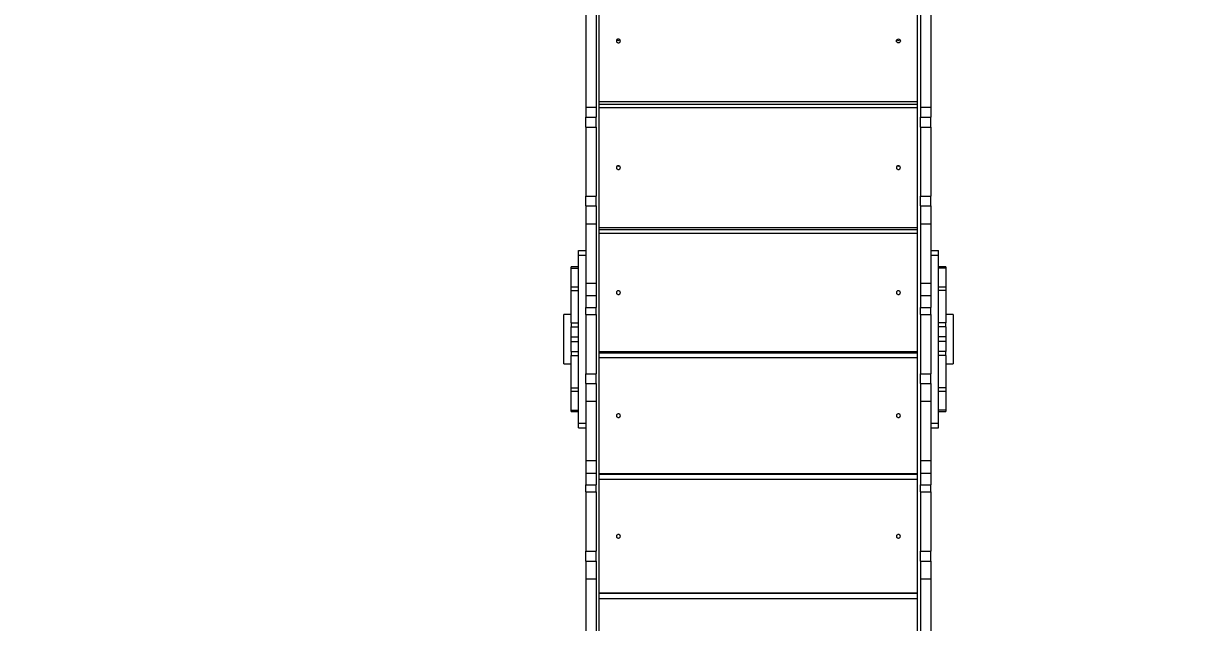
# Model space of a CAD drawing. Header units: millimetres. Extents: x -8760 to 8364, y -7998 to 7451.
# Drawn here: x 2413 to 4763, y -1774 to -558 of the extents above; entities that cross this region are included whole.
import ezdxf

# ---------------------------------------------------------------- set-up
doc = ezdxf.new("R2010")
doc.units = ezdxf.units.MM
for name, color, linetype in [('DIKOM_ОБЪЕКТ', 7, 'Continuous'), ('DIKOM_РАЗМЕР_ЗОНА', 7, 'Continuous'), ('DIKOM_РАЗМЕР_ОБЪЕКТА', 7, 'Continuous')]:
    doc.layers.add(name, color=color, linetype=linetype)
doc.styles.add('style1', font='arial.ttf', dxfattribs={"width": 0.8})
doc.dimstyles.new('1-50', dxfattribs={"dimtxt": 300, "dimasz": 200, "dimexe": 100, "dimexo": 0, "dimgap": 100, "dimtad": 1, "dimtxsty": 'style1', "dimcen": 200, "dimclrd": 7, "dimclre": 7, "dimclrt": 7, "dimadec": 1, "dimazin": 2, "dimtfac": 1, "dimtmove": 0, "dimatfit": 2, "dimfxl": 0, "dimlwd": 25, "dimlwe": 18, "dimarcsym": 0})

# ---------------------------------------------------------------- blocks, each defined once
blk = doc.blocks.new('*D21')
at = {"layer": 'Defpoints', "color": 0, "transparency": 16777216}
for p in [(-7755.6, -10.6), (8364.4, -2410.4), (8364.4, -7897.6)]:
    blk.add_point(p, dxfattribs=at)
at = {"layer": 'DIKOM_РАЗМЕР_ЗОНА', "color": 7, "lineweight": 18, "transparency": 16777216}
for p, q in [((-7755.6, -10.6), (-7755.6, -7997.6)), ((8364.4, -2410.4), (8364.4, -7997.6))]:
    blk.add_line(p, q, dxfattribs=at)
at = {"layer": 'DIKOM_РАЗМЕР_ЗОНА', "color": 7, "lineweight": 25, "transparency": 16777216}
blk.add_line((-7555.6, -7897.6), (8164.4, -7897.6), dxfattribs=at)
at = {"layer": 'DIKOM_РАЗМЕР_ЗОНА', "color": 7, "transparency": 16777216}
for points in [[(-7555.6, -7864.2), (-7555.6, -7930.9), (-7755.6, -7897.6)], [(8164.4, -7864.2), (8164.4, -7930.9), (8364.4, -7897.6)]]:
    blk.add_solid(points, dxfattribs=at)
at = {"layer": 'DIKOM_РАЗМЕР_ЗОНА', "color": 7, "transparency": 16777216, "insert": (1040.7, -7644.4), "char_height": 300, "attachment_point": 5, "style": 'style1'}
blk.add_mtext('16100', dxfattribs=at)
blk = doc.blocks.new('*D19')
at = {"layer": 'Defpoints', "color": 0, "transparency": 16777216}
for p in [(-5756.7, -306.6), (6365.5, -2710.6), (6365.5, -7111.4)]:
    blk.add_point(p, dxfattribs=at)
at = {"layer": 'DIKOM_РАЗМЕР_ОБЪЕКТА', "color": 7, "lineweight": 18, "transparency": 16777216}
for p, q in [((-5756.7, -306.6), (-5756.7, -7211.4)), ((6365.5, -2710.6), (6365.5, -7211.4))]:
    blk.add_line(p, q, dxfattribs=at)
at = {"layer": 'DIKOM_РАЗМЕР_ОБЪЕКТА', "color": 7, "lineweight": 25, "transparency": 16777216}
blk.add_line((-5556.7, -7111.4), (6165.5, -7111.4), dxfattribs=at)
at = {"layer": 'DIKOM_РАЗМЕР_ОБЪЕКТА', "color": 7, "transparency": 16777216}
for points in [[(-5556.7, -7078.1), (-5556.7, -7144.7), (-5756.7, -7111.4)], [(6165.5, -7078.1), (6165.5, -7144.7), (6365.5, -7111.4)]]:
    blk.add_solid(points, dxfattribs=at)
at = {"layer": 'DIKOM_РАЗМЕР_ОБЪЕКТА', "color": 7, "transparency": 16777216, "insert": (1047.2, -6858.2), "char_height": 300, "attachment_point": 5, "style": 'style1'}
blk.add_mtext('12100', dxfattribs=at)

msp = doc.modelspace()

# ---------------------------------------------------------------- linework, layer by layer
at = {"layer": 'DIKOM_ОБЪЕКТ', "color": 7, "linetype": 'Continuous', "lineweight": 15}
for p, q in [((3581.391, -1928.554), (3581.391, -488.554)), ((4227.391, -1928.554), (4227.391, -488.554)), ((3554.391, -504.07), (3554.391, -728.554)), ((3575.391, -504.07), (3575.391, -728.554)), ((4233.391, -504.07), (4233.391, -728.554)), ((4254.392, -504.07), (4254.392, -728.554)), ((3554.391, -728.554), (3575.391, -728.554)), ((3554.391, -728.554), (3554.391, -748.554)), ((3575.391, -728.554), (3575.391, -748.554)), ((3581.391, -716.778), (4227.391, -716.778)), ((4227.391, -722.962), (3581.391, -722.962)), ((4233.391, -728.554), (4254.392, -728.554)), ((4233.391, -728.554), (4233.391, -748.554)), ((4254.392, -728.554), (4254.392, -748.554)), ((3554.391, -748.554), (3575.391, -748.554)), ((3554.391, -768.554), (3554.391, -748.554)), ((3575.391, -768.554), (3575.391, -748.554)), ((4227.391, -729.505), (3581.391, -729.505)), ((4233.391, -748.554), (4254.392, -748.554)), ((4233.391, -768.554), (4233.391, -748.554)), ((4254.392, -768.554), (4254.392, -748.554)), ((3554.391, -768.554), (3575.391, -768.554)), ((3554.391, -768.554), (3554.391, -908.554)), ((3575.391, -768.554), (3575.391, -908.554)), ((4233.391, -768.554), (4254.392, -768.554)), ((4233.391, -768.554), (4233.391, -908.554)), ((4254.392, -768.554), (4254.392, -908.554)), ((3554.391, -908.554), (3575.391, -908.554)), ((3554.391, -928.554), (3554.391, -908.554)), ((3575.391, -928.554), (3575.391, -908.554)), ((4233.391, -908.554), (4254.392, -908.554)), ((4233.391, -928.554), (4233.391, -908.554)), ((4254.392, -928.554), (4254.392, -908.554)), ((3554.391, -928.554), (3575.391, -928.554)), ((3554.391, -928.554), (3554.391, -964.554)), ((3575.391, -928.554), (3575.391, -964.554)), ((4233.391, -928.554), (4254.392, -928.554)), ((4233.391, -928.554), (4233.391, -964.554)), ((4254.392, -928.554), (4254.392, -964.554)), ((3554.391, -964.554), (3575.391, -964.554)), ((3554.391, -964.554), (3554.391, -1084.84)), ((3575.391, -964.554), (3575.391, -1084.84)), ((3581.391, -972.054), (4227.391, -972.054)), ((4227.391, -976.806), (3581.391, -976.806)), ((4227.391, -984.721), (3581.391, -984.721)), ((4233.391, -964.554), (4254.392, -964.554)), ((4233.391, -964.554), (4233.391, -1084.84)), ((4254.392, -964.554), (4254.392, -1084.84)), ((3539.392, -1018.554), (3554.391, -1018.554)), ((3539.392, -1028.554), (3539.392, -1018.554)), ((3539.392, -1028.554), (3554.391, -1028.554)), ((3539.392, -1368.554), (3539.392, -1028.554)), ((4254.392, -1018.554), (4269.392, -1018.554)), ((4254.392, -1028.554), (4269.392, -1028.554)), ((4269.392, -1028.554), (4269.392, -1018.554)), ((4269.392, -1368.554), (4269.392, -1028.554)), ((3539.392, -1051.923), (3524.392, -1051.923)), ((3524.392, -1054.77), (3524.392, -1051.923)), ((3524.392, -1054.77), (3539.392, -1054.77)), ((3524.392, -1093.405), (3524.392, -1054.77)), ((4284.392, -1051.923), (4269.392, -1051.923)), ((4284.392, -1054.77), (4269.392, -1054.77)), ((4284.392, -1051.923), (4284.392, -1054.77)), ((4284.392, -1054.77), (4284.392, -1093.406)), ((3539.392, -1093.407), (3524.392, -1093.407)), ((3524.392, -1100.075), (3524.392, -1093.407)), ((3524.392, -1100.075), (3539.392, -1100.075)), ((3524.392, -1165.341), (3524.392, -1100.075)), ((3554.391, -1084.84), (3575.391, -1084.84)), ((3554.391, -1084.84), (3554.391, -1110.387)), ((3575.391, -1084.84), (3575.391, -1110.387)), ((4233.391, -1084.84), (4254.392, -1084.84)), ((4233.391, -1084.84), (4233.391, -1110.387)), ((4254.392, -1084.84), (4254.392, -1110.387)), ((4284.392, -1093.406), (4269.392, -1093.406)), ((4284.392, -1100.074), (4269.392, -1100.074)), ((4284.392, -1093.406), (4284.392, -1100.074)), ((4284.392, -1100.074), (4284.392, -1165.34)), ((3554.391, -1110.387), (3575.391, -1110.387)), ((3554.391, -1110.387), (3554.391, -1134.076)), ((3575.391, -1110.387), (3575.391, -1134.076)), ((4233.391, -1110.387), (4254.392, -1110.387)), ((4233.391, -1110.387), (4233.391, -1134.076)), ((4254.392, -1110.387), (4254.392, -1134.076)), ((3524.392, -1148.554), (3509.391, -1148.554)), ((3509.391, -1248.554), (3509.391, -1148.554)), ((3554.391, -1134.076), (3575.391, -1134.076)), ((3554.391, -1148.269), (3554.391, -1134.076)), ((3554.391, -1148.269), (3575.391, -1148.269)), ((3554.391, -1148.269), (3554.391, -1268.554)), ((3575.391, -1148.269), (3575.391, -1134.076)), ((3575.391, -1148.269), (3575.391, -1268.554)), ((4233.391, -1134.076), (4254.392, -1134.076)), ((4233.391, -1148.269), (4233.391, -1134.076)), ((4233.391, -1148.269), (4254.392, -1148.269)), ((4233.391, -1148.269), (4233.391, -1268.554)), ((4254.392, -1148.269), (4254.392, -1134.076)), ((4254.392, -1148.269), (4254.392, -1268.554)), ((4299.391, -1148.554), (4284.392, -1148.554)), ((4299.391, -1148.554), (4299.391, -1248.554)), ((3524.392, -1165.341), (3539.392, -1165.341)), ((3524.392, -1165.341), (3524.392, -1173.413)), ((3524.392, -1173.413), (3539.392, -1173.413)), ((3524.392, -1194.043), (3524.392, -1173.413)), ((4284.392, -1165.34), (4269.392, -1165.34)), ((4284.392, -1173.412), (4269.392, -1173.412)), ((4284.392, -1173.412), (4284.392, -1165.34)), ((4284.392, -1173.412), (4284.392, -1194.042)), ((3524.392, -1194.043), (3539.392, -1194.043)), ((3524.392, -1203.068), (3524.392, -1194.043)), ((4284.392, -1194.042), (4269.392, -1194.042)), ((4284.392, -1194.042), (4284.392, -1203.067)), ((3524.392, -1203.068), (3539.392, -1203.068)), ((3524.392, -1223.696), (3524.392, -1203.068)), ((4284.392, -1203.067), (4269.392, -1203.067)), ((4284.392, -1203.067), (4284.392, -1223.696)), ((3524.392, -1223.696), (3539.392, -1223.696)), ((3524.392, -1223.696), (3524.392, -1231.769)), ((3524.392, -1231.769), (3539.392, -1231.769)), ((3524.392, -1297.035), (3524.392, -1231.769)), ((3581.391, -1223.737), (4227.391, -1223.737)), ((4227.391, -1226.962), (3581.391, -1226.962)), ((4227.391, -1236.195), (3581.391, -1236.195)), ((4284.392, -1223.696), (4269.392, -1223.696)), ((4284.392, -1231.768), (4269.392, -1231.768)), ((4284.392, -1231.768), (4284.392, -1223.696)), ((4284.392, -1231.768), (4284.392, -1297.034)), ((3509.391, -1248.554), (3524.392, -1248.554)), ((3554.391, -1268.554), (3575.391, -1268.554)), ((3554.391, -1288.554), (3554.391, -1268.554)), ((3575.391, -1288.554), (3575.391, -1268.554)), ((4233.391, -1268.554), (4254.392, -1268.554)), ((4233.391, -1288.554), (4233.391, -1268.554)), ((4254.392, -1288.554), (4254.392, -1268.554)), ((4284.392, -1248.554), (4299.391, -1248.554)), ((3554.391, -1288.554), (3575.391, -1288.554)), ((3554.391, -1288.554), (3554.391, -1324.554)), ((3575.391, -1288.554), (3575.391, -1324.554)), ((4233.391, -1288.554), (4254.392, -1288.554)), ((4233.391, -1288.554), (4233.391, -1324.554)), ((4254.392, -1288.554), (4254.392, -1324.554)), ((3524.392, -1297.035), (3539.392, -1297.035)), ((3524.392, -1303.703), (3524.392, -1297.035)), ((3524.392, -1342.339), (3524.392, -1303.702)), ((3524.392, -1303.703), (3539.392, -1303.703)), ((4284.392, -1297.034), (4269.392, -1297.034)), ((4269.392, -1303.702), (4284.392, -1303.702)), ((4284.392, -1297.034), (4284.392, -1303.702)), ((4284.392, -1303.702), (4284.392, -1342.338)), ((3554.391, -1324.554), (3575.391, -1324.554)), ((3554.391, -1324.554), (3554.391, -1444.84)), ((3575.391, -1324.554), (3575.391, -1444.84)), ((4233.391, -1324.554), (4254.392, -1324.554)), ((4233.391, -1324.554), (4233.391, -1444.84)), ((4254.392, -1324.554), (4254.392, -1444.84)), ((3524.392, -1342.339), (3539.392, -1342.339)), ((3524.392, -1345.185), (3524.392, -1342.339)), ((3524.392, -1345.185), (3539.392, -1345.185)), ((4284.392, -1342.338), (4269.392, -1342.338)), ((4269.392, -1345.185), (4284.392, -1345.185)), ((4284.392, -1342.338), (4284.392, -1345.185)), ((3539.392, -1378.554), (3539.392, -1368.554)), ((3539.392, -1368.554), (3554.391, -1368.554)), ((3539.392, -1378.554), (3554.391, -1378.554)), ((4254.392, -1368.554), (4269.392, -1368.554)), ((4254.392, -1378.554), (4269.392, -1378.554)), ((4269.392, -1378.554), (4269.392, -1368.554)), ((3554.391, -1444.84), (3575.391, -1444.84)), ((3554.391, -1444.84), (3554.391, -1470.387)), ((3575.391, -1444.84), (3575.391, -1470.387)), ((4233.391, -1444.84), (4254.392, -1444.84)), ((4233.391, -1444.84), (4233.391, -1470.387)), ((4254.392, -1444.84), (4254.392, -1470.387)), ((3554.391, -1470.387), (3575.391, -1470.387)), ((3554.391, -1470.387), (3554.391, -1494.076)), ((3575.391, -1470.387), (3575.391, -1494.076)), ((3581.391, -1471.124), (4227.391, -1471.124)), ((4227.391, -1472.649), (3581.391, -1472.649)), ((4233.391, -1470.387), (4254.392, -1470.387)), ((4233.391, -1470.387), (4233.391, -1494.076)), ((4254.392, -1470.387), (4254.392, -1494.076)), ((3554.391, -1494.076), (3575.391, -1494.076)), ((3554.391, -1508.269), (3554.391, -1494.076)), ((3575.391, -1508.269), (3575.391, -1494.076)), ((4227.391, -1483.255), (3581.391, -1483.255)), ((4233.391, -1494.076), (4254.392, -1494.076)), ((4233.391, -1508.269), (4233.391, -1494.076)), ((4254.392, -1508.269), (4254.392, -1494.076)), ((3554.391, -1508.269), (3575.391, -1508.269)), ((3554.391, -1508.269), (3554.391, -1628.554)), ((3575.391, -1508.269), (3575.391, -1628.554)), ((4233.391, -1508.269), (4254.392, -1508.269)), ((4233.391, -1508.269), (4233.391, -1628.554)), ((4254.392, -1508.269), (4254.392, -1628.554)), ((3554.391, -1628.554), (3575.391, -1628.554)), ((3554.391, -1648.554), (3554.391, -1628.554)), ((3575.391, -1648.554), (3575.391, -1628.554)), ((4233.391, -1628.554), (4254.392, -1628.554)), ((4233.391, -1648.554), (4233.391, -1628.554)), ((4254.392, -1648.554), (4254.392, -1628.554)), ((3554.391, -1648.554), (3575.391, -1648.554)), ((3554.391, -1648.554), (3554.391, -1684.554)), ((3575.391, -1648.554), (3575.391, -1684.554)), ((4233.391, -1648.554), (4254.392, -1648.554)), ((4233.391, -1648.554), (4233.391, -1684.554)), ((4254.392, -1648.554), (4254.392, -1684.554)), ((3554.391, -1684.554), (3575.391, -1684.554)), ((3554.391, -1684.554), (3554.391, -1893.038)), ((3575.391, -1684.554), (3575.391, -1893.038)), ((4233.391, -1684.554), (4254.392, -1684.554)), ((4233.391, -1684.554), (4233.391, -1893.038)), ((4254.392, -1684.554), (4254.392, -1893.038)), ((3581.391, -1713.159), (4227.391, -1713.159)), ((4227.391, -1713.279), (3581.391, -1713.279)), ((4227.391, -1725.2), (3581.391, -1725.2))]:
    msp.add_line(p, q, dxfattribs=at)
at = {"layer": 'DIKOM_ОБЪЕКТ', "color": 7, "linetype": 'Continuous', "lineweight": 15, "flags": 128}
for points in [[(3624.392, -594.043), (3624.214, -592.886), (3623.696, -591.831), (3622.885, -590.973), (3621.853, -590.387), (3620.69, -590.127), (3619.502, -590.214), (3618.392, -590.642), (3617.459, -591.372), (3616.788, -592.339), (3616.436, -593.458), (3616.436, -594.629), (3616.788, -595.747), (3617.459, -596.715), (3618.392, -597.445), (3619.502, -597.872), (3620.69, -597.96), (3621.853, -597.699), (3622.885, -597.114), (3623.696, -596.256), (3624.214, -595.201), (3624.392, -594.043)], [(3624.392, -850.78), (3624.214, -849.636), (3623.696, -848.593), (3622.885, -847.745), (3621.853, -847.167), (3620.69, -846.91), (3619.502, -846.996), (3618.392, -847.419), (3617.459, -848.14), (3616.788, -849.096), (3616.436, -850.201), (3616.436, -851.358), (3616.788, -852.463), (3617.459, -853.419), (3618.392, -854.14), (3619.502, -854.563), (3620.69, -854.649), (3621.853, -854.392), (3622.885, -853.814), (3623.696, -852.966), (3624.214, -851.923), (3624.392, -850.78)], [(4192.392, -850.78), (4192.214, -849.636), (4191.697, -848.593), (4190.886, -847.745), (4189.853, -847.167), (4188.69, -846.91), (4187.502, -846.996), (4186.391, -847.419), (4185.459, -848.14), (4184.788, -849.096), (4184.436, -850.201), (4184.436, -851.358), (4184.788, -852.463), (4185.459, -853.419), (4186.391, -854.14), (4187.502, -854.563), (4188.69, -854.649), (4189.853, -854.392), (4190.886, -853.814), (4191.697, -852.966), (4192.214, -851.923), (4192.392, -850.78)], [(3624.392, -1104.229), (3624.214, -1103.102), (3623.696, -1102.075), (3622.885, -1101.239), (3621.853, -1100.669), (3620.69, -1100.416), (3619.502, -1100.501), (3618.392, -1100.917), (3617.459, -1101.628), (3616.788, -1102.57), (3616.436, -1103.659), (3616.436, -1104.799), (3616.788, -1105.888), (3617.459, -1106.83), (3618.392, -1107.541), (3619.502, -1107.958), (3620.69, -1108.043), (3621.853, -1107.789), (3622.885, -1107.219), (3623.696, -1106.383), (3624.214, -1105.356), (3624.392, -1104.229)], [(4192.392, -1104.229), (4192.214, -1103.102), (4191.697, -1102.075), (4190.886, -1101.239), (4189.853, -1100.669), (4188.69, -1100.416), (4187.502, -1100.501), (4186.391, -1100.917), (4185.459, -1101.628), (4184.788, -1102.57), (4184.436, -1103.659), (4184.436, -1104.799), (4184.788, -1105.888), (4185.459, -1106.83), (4186.391, -1107.541), (4187.502, -1107.958), (4188.69, -1108.043), (4189.853, -1107.789), (4190.886, -1107.219), (4191.697, -1106.383), (4192.214, -1105.356), (4192.392, -1104.229)], [(3624.392, -1353.659), (3624.214, -1352.551), (3623.696, -1351.542), (3622.885, -1350.721), (3621.853, -1350.16), (3620.69, -1349.911), (3619.502, -1349.995), (3618.392, -1350.404), (3617.459, -1351.103), (3616.788, -1352.028), (3616.436, -1353.099), (3616.436, -1354.22), (3616.788, -1355.29), (3617.459, -1356.216), (3618.392, -1356.915), (3619.502, -1357.324), (3620.69, -1357.408), (3621.853, -1357.158), (3622.885, -1356.598), (3623.696, -1355.777), (3624.214, -1354.767), (3624.392, -1353.659)], [(4192.392, -1353.659), (4192.214, -1352.551), (4191.697, -1351.542), (4190.886, -1350.721), (4189.853, -1350.16), (4188.69, -1349.911), (4187.502, -1349.995), (4186.391, -1350.404), (4185.459, -1351.103), (4184.788, -1352.028), (4184.436, -1353.099), (4184.436, -1354.22), (4184.788, -1355.29), (4185.459, -1356.216), (4186.391, -1356.915), (4187.502, -1357.324), (4188.69, -1357.408), (4189.853, -1357.158), (4190.886, -1356.598), (4191.697, -1355.777), (4192.214, -1354.767), (4192.392, -1353.659)], [(3624.392, -1598.207), (3624.214, -1597.123), (3623.696, -1596.135), (3622.885, -1595.331), (3621.853, -1594.783), (3620.69, -1594.539), (3619.502, -1594.621), (3618.392, -1595.021), (3617.459, -1595.705), (3616.788, -1596.611), (3616.436, -1597.659), (3616.436, -1598.755), (3616.788, -1599.803), (3617.459, -1600.709), (3618.392, -1601.392), (3619.502, -1601.793), (3620.69, -1601.875), (3621.853, -1601.631), (3622.885, -1601.083), (3623.696, -1600.279), (3624.214, -1599.291), (3624.392, -1598.207)], [(4192.392, -1598.207), (4192.214, -1597.123), (4191.697, -1596.135), (4190.886, -1595.331), (4189.853, -1594.783), (4188.69, -1594.539), (4187.502, -1594.621), (4186.391, -1595.021), (4185.459, -1595.705), (4184.788, -1596.611), (4184.436, -1597.659), (4184.436, -1598.755), (4184.788, -1599.803), (4185.459, -1600.709), (4186.391, -1601.392), (4187.502, -1601.793), (4188.69, -1601.875), (4189.853, -1601.631), (4190.886, -1601.083), (4191.697, -1600.279), (4192.214, -1599.291), (4192.392, -1598.207)]]:
    msp.add_lwpolyline(points, dxfattribs=at)
at = {"layer": 'DIKOM_ОБЪЕКТ', "color": 7, "linetype": 'Continuous', "lineweight": 15}
msp.add_circle((4188.442, -594.029), 3.95, dxfattribs=at)
for centre, radius, start, end in [((3620.391, -588.814), 4.043, 221.347887, 318.652113), ((4188.392, -588.816), 4.042, 221.334239, 318.665761), ((3620.392, -844.023), 4.096, 238.308174, 301.691826), ((3620.392, -843.259), 4.617, 244.30274, 295.69726), ((4188.392, -844.023), 4.096, 238.308174, 301.691826), ((4188.392, -843.265), 4.609, 245.413196, 294.043362)]:
    msp.add_arc(centre, radius, start, end, dxfattribs=at)

# ---------------------------------------------------------------- dimensions: what is measured, and where the dimension line sits
at = {"layer": 'DIKOM_РАЗМЕР_ЗОНА'}
dim = msp.add_linear_dim(base=(8364.404, -7897.564), p1=(-7755.645, -10.554), p2=(8364.404, -2410.44), text='16100', dimstyle='1-50', dxfattribs=at)
dim.commit()
dim.dimension.update_dxf_attribs({"geometry": '*D21', "text_midpoint": (1040.741, -7897.564), "dimtype": 160})
at = {"layer": 'DIKOM_РАЗМЕР_ОБЪЕКТА'}
dim = msp.add_linear_dim(base=(6365.479, -7111.412), p1=(-5756.695, -306.554), p2=(6365.479, -2710.554), text='12100', dimstyle='1-50', dxfattribs=at)
dim.commit()
dim.dimension.update_dxf_attribs({"geometry": '*D19', "text_midpoint": (1047.24, -7111.412), "dimtype": 160})

doc.saveas('drawing.dxf')
